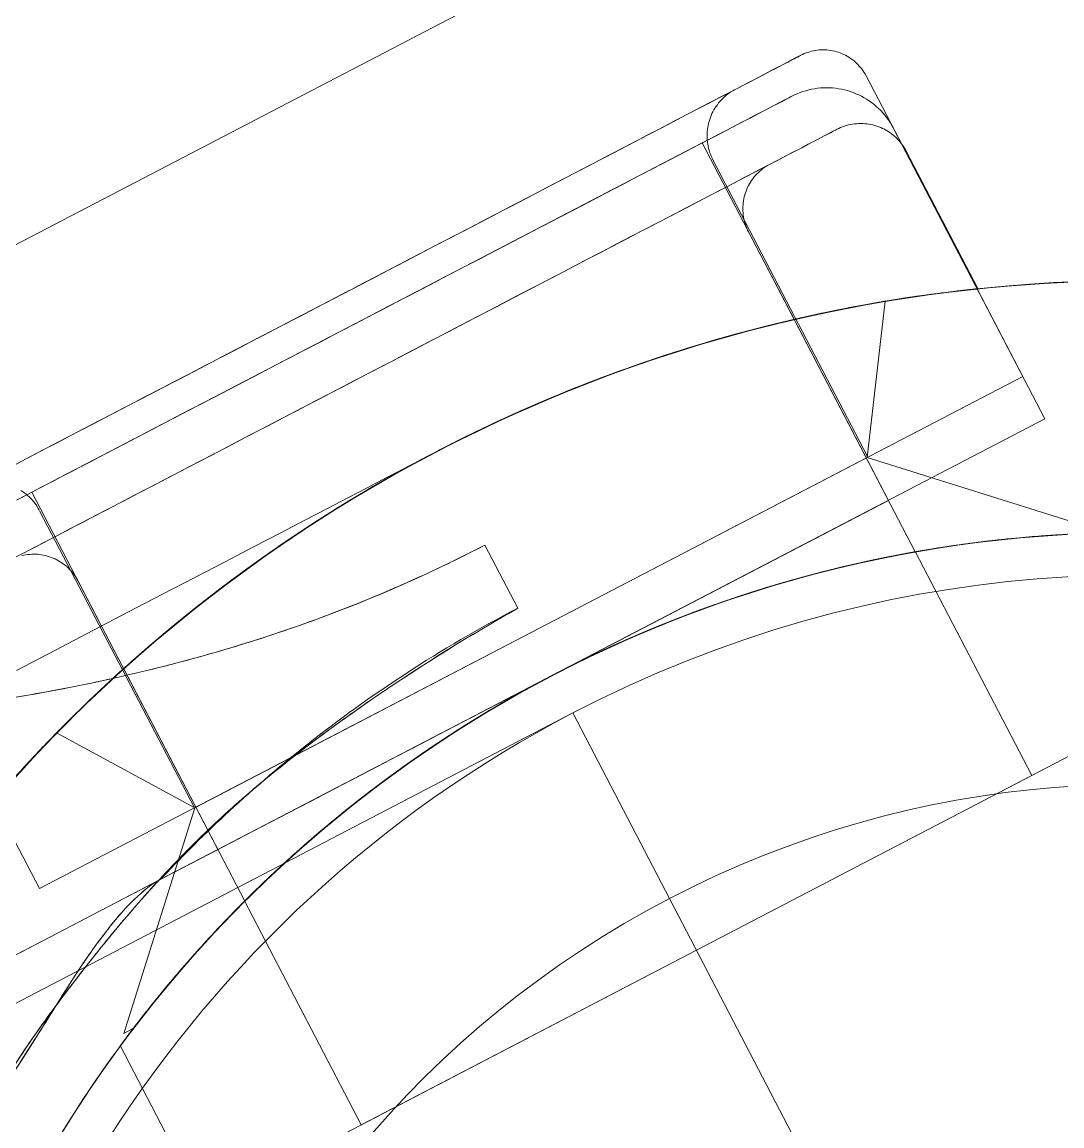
# Model space of a CAD drawing. Header units: metres. Extents: x 1753726 to 1755216, y 5920592 to 5921703.
# Drawn here: x 1754215.43401 to 1754215.45465, y 5921001.19456 to 5921001.21646 of the extents above; entities that cross this region are included whole.
import ezdxf

# ---------------------------------------------------------------- set-up
doc = ezdxf.new("R2010")
doc.units = ezdxf.units.M
doc.linetypes.add('HIDDEN2', pattern=[4.7625, 3.175, -1.5875])
for name, color, linetype, lineweight in [('A-FLOR-____-OTLN', 9, 'Continuous', 9), ('A-FLOR-HRAL-OTLN', 2, 'Continuous', 9), ('A-WALL-____-OTLN', 2, 'Continuous', 9), ('P-PIPE-____-OTLN', 6, 'HIDDEN2', 18), ('S-BEAM-____-OTLN', 7, 'Continuous', 9), ('S-FNDN-____-OTLN', 7, 'Continuous', 9)]:
    doc.layers.add(name, color=color, linetype=linetype, lineweight=lineweight)

# ---------------------------------------------------------------- blocks, each defined once
blk = doc.blocks.new('308492-ARUP-TUTB-MOD-0001_rvt-1-X-ARUP-GL-HERNE_BAY_ALIGNMENT')
at = {"layer": 'P-PIPE-____-OTLN'}
for major_axis, start_param, end_param in [((-0.48491, 0.931323), 3.151195, 6.292788), ((-0.48491, 0.931323), 0.009603, 3.151195), ((-0.600365, 1.153066), 3.141593, 4.712389), ((-0.600365, 1.153066), 1.570796, 3.141593)]:
    blk.add_ellipse((1754215.127382, 5921001.443693), major_axis=major_axis, ratio=0.005, start_param=start_param, end_param=end_param, dxfattribs=at)
blk = doc.blocks.new('308492-ARUP-STTW-MOD-0400_rvt-1-X-ARUP-GL-HERNE_BAY_ALIGNMENT')
at = {"layer": 'A-FLOR-____-OTLN'}
blk.add_arc((1754213.519988, 5921000.253615), 3.35, 0, 180, dxfattribs=at)
blk.add_arc((1754213.519988, 5921000.253615), 3.35, 0, 180, dxfattribs=at)
at = {"layer": 'S-BEAM-____-OTLN'}
for radius in [3.355, 3.355, 3.055, 3.055]:
    blk.add_arc((1754213.519988, 5921000.253615), radius, 0, 180, dxfattribs=at)
at = {"layer": 'S-FNDN-____-OTLN'}
for radius, start, end in [(4.175, 23.957664, 203.957664), (4.175, 23.957664, 203.957664), (3.175, 23.957664, 203.957664), (3.175, 23.957664, 203.957664), (4.175, 203.957664, 23.957664), (4.175, 203.957664, 23.957664), (3.175, 203.957664, 23.957664), (3.175, 203.957664, 23.957664)]:
    blk.add_arc((1754213.520074, 5921000.253279), radius, start, end, dxfattribs=at)
blk = doc.blocks.new('Bell Out - Insitu8 - Bell Out - Insitu-4405573-X-ARUP-GL-HERNE_BAY_ALIGNMENT')
at = {"layer": 'A-WALL-____-OTLN'}
for radius in [2.85, 2.85, 2.25, 2.25]:
    blk.add_arc((-221.165106, -116.25671), radius, 0, 180, dxfattribs=at)
for points, knots in [([(-219.333363, -114.950104), (-219.309171, -114.984019), (-219.262738, -115.053105), (-219.199469, -115.15953), (-219.143183, -115.267205), (-219.077761, -115.410478), (-219.014145, -115.58528), (-218.963088, -115.781644), (-218.933712, -115.953887), (-218.922549, -116.067654), (-218.918298, -116.134306), (-218.916676, -116.170998), (-218.916096, -116.189701), (-218.915891, -116.197228), (-218.915859, -116.198485), (-218.915859, -116.198489)], [0, 0, 0, 0, 0.060606, 0.121212, 0.181818, 0.242424, 0.363636, 0.484848, 0.613636, 0.742424, 0.806818, 0.871212, 0.935606, 0.967803, 1, 1, 1, 1]), ([(-218.915859, -116.198489), (-218.915859, -116.198489), (-218.915887, -116.19738), (-218.916068, -116.190716), (-218.916572, -116.174139), (-218.917944, -116.141558), (-218.921475, -116.082225), (-218.930628, -115.980534), (-218.95559, -115.819063), (-218.99428, -115.657091), (-219.040329, -115.513518), (-219.082621, -115.40188), (-219.13305, -115.287888), (-219.191692, -115.173289), (-219.247177, -115.078806), (-219.295234, -115.004694), (-219.320389, -114.968296), (-219.33325, -114.950263)], [0, 0, 0, 0, 0.030303, 0.060606, 0.121212, 0.181818, 0.242424, 0.363636, 0.484848, 0.613636, 0.67803, 0.742424, 0.806818, 0.871212, 0.935606, 0.967803, 1, 1, 1, 1])]:
    blk.add_open_spline(points, degree=3, knots=knots, dxfattribs=at)
blk = doc.blocks.new('Bell Out - Insitu11 - Bell Out - Insitu-4408642-X-ARUP-GL-HERNE_BAY_ALIGNMENT')
at = {"layer": 'A-WALL-____-OTLN'}
for radius, start, end in [(2.850086, 40.8, 220.8), (2.621089, 40.8, 220.8), (2.850086, 220.8, 22.987023)]:
    blk.add_arc((-221.164794, -116.25694), radius, start, end, dxfattribs=at)
blk = doc.blocks.new('MH07 BENCHING - MH07 BENCHING-4517418-X-ARUP-GL-HERNE_BAY_ALIGNMENT')
at = {"layer": 'A-FLOR-____-OTLN'}
blk.add_arc((-221.164794, -116.25671), 2.25, 0, 180, dxfattribs=at)
blk.add_open_spline([(-220.172386, -114.237396), (-220.167371, -114.239861), (-220.156388, -114.245304), (-220.13056, -114.258394), (-220.091741, -114.278786), (-220.036456, -114.309687), (-219.953398, -114.35948), (-219.835902, -114.438005), (-219.683404, -114.559056), (-219.554396, -114.682325), (-219.454685, -114.793057), (-219.382817, -114.881415), (-219.314975, -114.974107), (-219.252145, -115.069866), (-219.195113, -115.167214), (-219.142288, -115.268603), (-219.094903, -115.372148), (-219.04024, -115.509793), (-219.001184, -115.634642), (-218.97462, -115.7395), (-218.959992, -115.806576), (-218.95148, -115.851547), (-218.946474, -115.880294), (-218.94452, -115.892135), (-218.943665, -115.897424)], degree=3, knots=[0, 0, 0, 0, 0.02, 0.04, 0.08, 0.12, 0.16, 0.24, 0.32, 0.4, 0.44, 0.48, 0.52, 0.56, 0.6, 0.64, 0.685, 0.73, 0.82, 0.865, 0.91, 0.955, 0.9775, 1, 1, 1, 1], dxfattribs=at)
blk = doc.blocks.new('Railing - CB10-TopMount-End-4761676-X-ARUP-GL-HERNE_BAY_ALIGNMENT')
at = {"layer": 'A-FLOR-HRAL-OTLN'}
for p, q in [((0.0375, -0.063), (0.0375, 0.063)), ((0.0375, 0.063), (0.0375, -0.063)), ((0.025, 0.008789), (0.025, 0.055003)), ((0.022452, 0.011016), (0.018843, 0.011016)), ((0.018843, 0.011016), (0.018843, 0)), ((0.03267, 0.011), (0.025949, 0.011)), ((0.025949, 0.011), (0.025949, 0)), ((0.03267, 0.011), (0.025949, 0.011)), ((0.025949, 0.011), (0.025949, 0)), ((0.025949, 0.007523), (0.02263, 0.010843)), ((0.025949, 0.007523), (0.02263, 0.010843)), ((0.02263, 0.010625), (0.02263, 0.010843)), ((0.02263, 0.010625), (0.02263, 0.010843)), ((0.028536, 0.009268), (0.025949, 0.007523)), ((0.028536, 0.009268), (0.025949, 0.007523)), ((0.025, 0.008789), (0.025, -0.011)), ((0.025, 0.008789), (0.025, -0.011)), ((0.023852, 0.0075), (0.018843, 0.0075)), ((0.018843, 0.0075), (0.018843, 0)), ((0.029047, 0.0075), (0.023848, 0.0075)), ((0.025417, 0.0075), (0.025, 0.0075)), ((0.025, 0.0075), (0.025, -0.0075)), ((0.025, 0.0075), (0.025, -0.0075)), ((0.03, 0.0075), (0.025417, 0.0075)), ((0.032599, 0.007533), (0.025949, 0.007533)), ((0.025949, 0.007533), (0.025949, 0)), ((0.032599, 0.007533), (0.025949, 0.007533)), ((0.025949, 0.007533), (0.025949, 0)), ((0.025949, 0.007523), (0.025949, 0)), ((0.025949, 0.007523), (0.025949, 0)), ((0.031006, 0.0075), (0.02905, 0.0075)), ((0.032995, 0.0075), (0.03, 0.0075)), ((0.032995, -0.0075), (0.032995, 0.0075)), ((0.032995, -0.0075), (0.032995, 0.0075)), ((0.018843, 0), (0.018843, -0.0075)), ((0.018843, 0), (0.018843, -0.011016)), ((0.025949, 0), (0.025949, -0.007533)), ((0.025949, 0), (0.025949, -0.011)), ((0.025949, 0), (0.025949, -0.007533)), ((0.025949, 0), (0.025949, -0.011)), ((0.025949, 0), (0.025949, -0.007523)), ((0.025949, 0), (0.025949, -0.007523)), ((0.027911, 0.00001), (0.0265, 0.00001)), ((0.027911, 0.00001), (0.0265, 0.00001)), ((0.0265, 0.00001), (0.027911, 0.00001)), ((0.027911, 0.00001), (0.0265, 0.00001)), ((0.018843, -0.0075), (0.023852, -0.0075)), ((0.02263, -0.010843), (0.025949, -0.007523)), ((0.02263, -0.010843), (0.025949, -0.007523)), ((0.023848, -0.0075), (0.029047, -0.0075)), ((0.025, -0.0075), (0.032995, -0.0075)), ((0.025949, -0.007523), (0.028536, -0.009268)), ((0.025949, -0.007523), (0.028536, -0.009268)), ((0.025949, -0.007533), (0.032599, -0.007533)), ((0.025949, -0.007533), (0.032599, -0.007533)), ((0.02905, -0.0075), (0.031006, -0.0075)), ((0.025, -0.011), (0.031499, -0.011)), ((0.025949, -0.011), (0.03267, -0.011)), ((0.025949, -0.011), (0.03267, -0.011)), ((0.027911, -0.011016), (0.030979, -0.011016))]:
    blk.add_line(p, q, dxfattribs=at)
at = {"layer": 'A-FLOR-HRAL-OTLN', "flags": 128}
for points in [[(0.025, 0), (0.025, 0.000025), (0.025, 0.000099), (0.025, 0.000223), (0.025, 0.000396), (0.025, 0.000618), (0.025, 0.000889), (0.025, 0.001207), (0.025, 0.001574), (0.025, 0.001987), (0.025, 0.002447), (0.025, 0.002953), (0.025, 0.003503), (0.025, 0.004098), (0.025, 0.004735), (0.025, 0.005415), (0.025, 0.006135), (0.025, 0.006895), (0.025, 0.007694), (0.025, 0.00853), (0.025, 0.009402), (0.025, 0.010309), (0.025, 0.011248), (0.025, 0.01222)], [(0.03, 0), (0.03, 0.000025), (0.03, 0.000099), (0.03, 0.000223), (0.03, 0.000396), (0.03, 0.000618), (0.03, 0.000889), (0.03, 0.001207), (0.03, 0.001574), (0.03, 0.001987), (0.03, 0.002447), (0.03, 0.002953), (0.03, 0.003503), (0.03, 0.004098), (0.03, 0.004735), (0.03, 0.005415), (0.03, 0.006135), (0.03, 0.006895), (0.03, 0.007694), (0.03, 0.00853), (0.03, 0.009402)], [(0.027003, -0.01307), (0.027504, -0.01198), (0.027961, -0.010871), (0.028374, -0.009744), (0.02874, -0.008601), (0.029061, -0.007445), (0.029336, -0.006277), (0.029563, -0.005099), (0.029744, -0.003913), (0.029876, -0.00272), (0.029961, -0.001523), (0.029998, -0.000324), (0.029987, 0.000876), (0.029928, 0.002074), (0.029821, 0.00327), (0.029667, 0.00446), (0.029465, 0.005642), (0.029215, 0.006816), (0.028919, 0.007979), (0.028577, 0.009129), (0.028189, 0.010264)], [(0.027003, -0.01307), (0.027504, -0.01198), (0.027961, -0.010871), (0.028374, -0.009744), (0.02874, -0.008601), (0.029061, -0.007445), (0.029336, -0.006277), (0.029563, -0.005099), (0.029744, -0.003913), (0.029876, -0.00272), (0.029961, -0.001523), (0.029998, -0.000324), (0.029987, 0.000876), (0.029928, 0.002074), (0.029821, 0.00327), (0.029667, 0.00446), (0.029465, 0.005642), (0.029215, 0.006816), (0.028919, 0.007979), (0.028577, 0.009129), (0.028189, 0.010264)], [(0.027961, 0.010871), (0.028374, 0.009744), (0.02874, 0.008601), (0.029061, 0.007445), (0.029336, 0.006277), (0.029563, 0.005099), (0.029744, 0.003913), (0.029876, 0.00272), (0.029961, 0.001523), (0.029998, 0.000324), (0.029987, -0.000876), (0.029928, -0.002074), (0.029821, -0.00327), (0.029667, -0.00446), (0.029465, -0.005642), (0.029215, -0.006816), (0.028919, -0.007979), (0.028577, -0.009129), (0.028189, -0.010264), (0.027756, -0.011384), (0.027279, -0.012484), (0.026758, -0.013565)], [(0.021037, 0.013508), (0.02156, 0.012656), (0.022049, 0.011783), (0.022503, 0.010892), (0.02292, 0.009983), (0.023301, 0.009059), (0.023645, 0.00812), (0.02395, 0.007168), (0.024218, 0.006204), (0.024447, 0.005231), (0.024636, 0.004249), (0.024786, 0.003261), (0.024897, 0.002267), (0.024968, 0.001269), (0.024999, 0.00027), (0.024989, -0.00073), (0.02494, -0.001729), (0.024851, -0.002725), (0.024722, -0.003716), (0.024554, -0.004702), (0.024346, -0.00568), (0.0241, -0.006649), (0.023814, -0.007608), (0.023491, -0.008554), (0.02313, -0.009486), (0.022732, -0.010404)], [(0.022503, -0.010892), (0.02292, -0.009983), (0.023301, -0.009059), (0.023645, -0.00812), (0.02395, -0.007168), (0.024218, -0.006204), (0.024447, -0.005231), (0.024636, -0.004249), (0.024786, -0.003261), (0.024897, -0.002267), (0.024968, -0.001269), (0.024999, -0.00027), (0.024989, 0.00073), (0.02494, 0.001729), (0.024851, 0.002725), (0.024722, 0.003716), (0.024554, 0.004702), (0.024346, 0.00568), (0.0241, 0.006649), (0.023814, 0.007608), (0.023491, 0.008554), (0.02313, 0.009486), (0.022732, 0.010404), (0.022298, 0.011304), (0.021828, 0.012187), (0.021324, 0.01305)], [(0.021037, 0.013508), (0.02156, 0.012656), (0.022049, 0.011783), (0.022503, 0.010892), (0.02292, 0.009983), (0.023301, 0.009059), (0.023645, 0.00812), (0.02395, 0.007168), (0.024218, 0.006204), (0.024447, 0.005231), (0.024636, 0.004249), (0.024786, 0.003261), (0.024897, 0.002267), (0.024968, 0.001269), (0.024999, 0.00027), (0.024989, -0.00073), (0.02494, -0.001729), (0.024851, -0.002725), (0.024722, -0.003716), (0.024554, -0.004702), (0.024346, -0.00568), (0.0241, -0.006649), (0.023814, -0.007608), (0.023491, -0.008554), (0.02313, -0.009486), (0.022732, -0.010404)], [(0.032, 0), (0.032, 0.0004), (0.032, 0.000799), (0.032, 0.001197), (0.032, 0.001592), (0.032, 0.001986), (0.032, 0.002376), (0.032, 0.002762), (0.032, 0.003144), (0.032, 0.003521), (0.032, 0.003892), (0.032, 0.004258), (0.032, 0.004616), (0.032, 0.004967), (0.032, 0.00531), (0.032, 0.005644), (0.032, 0.005969), (0.032, 0.006285), (0.032, 0.006591), (0.032, 0.006886), (0.032, 0.00717), (0.032, 0.007443), (0.032, 0.007704), (0.032, 0.007952), (0.032, 0.008188), (0.032, 0.008411)], [(0.032, 0.00825), (0.032, 0.008017), (0.032, 0.007772), (0.032, 0.007515), (0.032, 0.007245), (0.032, 0.006964), (0.032, 0.006672), (0.032, 0.006369), (0.032, 0.006056), (0.032, 0.005733), (0.032, 0.005401), (0.032, 0.00506), (0.032, 0.004711), (0.032, 0.004355), (0.032, 0.003992), (0.032, 0.003622), (0.032, 0.003247), (0.032, 0.002866), (0.032, 0.002481), (0.032, 0.002091), (0.032, 0.001699), (0.032, 0.001304), (0.032, 0.000906), (0.032, 0.000508), (0.032, 0.000108), (0.032, 0)], [(0.033634, 0), (0.033634, 0.000401), (0.033634, 0.000802), (0.033634, 0.001202), (0.033634, 0.001599), (0.033634, 0.001994), (0.033634, 0.002386), (0.033634, 0.002774), (0.033634, 0.003157), (0.033634, 0.003536), (0.033634, 0.003908), (0.033634, 0.004275), (0.033634, 0.004635), (0.033634, 0.004987), (0.033634, 0.005331), (0.033634, 0.005667), (0.033634, 0.005994), (0.033634, 0.006311), (0.033634, 0.006618), (0.033634, 0.006914), (0.033634, 0.0072), (0.033634, 0.007474)], [(0.033634, 0), (0.033634, 0.000401), (0.033634, 0.000802), (0.033634, 0.001202), (0.033634, 0.001599), (0.033634, 0.001994), (0.033634, 0.002386), (0.033634, 0.002774), (0.033634, 0.003157), (0.033634, 0.003536), (0.033634, 0.003908), (0.033634, 0.004275), (0.033634, 0.004635), (0.033634, 0.004987), (0.033634, 0.005331), (0.033634, 0.005667), (0.033634, 0.005994), (0.033634, 0.006311), (0.033634, 0.006618), (0.033634, 0.006914), (0.033634, 0.0072), (0.033634, 0.007474)], [(0.033634, 0.007546), (0.033634, 0.007275), (0.033634, 0.006993), (0.033634, 0.006699), (0.033634, 0.006395), (0.033634, 0.00608), (0.033634, 0.005756), (0.033634, 0.005423), (0.033634, 0.005081), (0.033634, 0.004731), (0.033634, 0.004373), (0.033634, 0.004008), (0.033634, 0.003637), (0.033634, 0.00326), (0.033634, 0.002878), (0.033634, 0.002491), (0.033634, 0.0021), (0.033634, 0.001706), (0.033634, 0.001309), (0.033634, 0.00091), (0.033634, 0.00051), (0.033634, 0.000108), (0.033634, 0)], [(0.033634, 0.007546), (0.033634, 0.007275), (0.033634, 0.006993), (0.033634, 0.006699), (0.033634, 0.006395), (0.033634, 0.00608), (0.033634, 0.005756), (0.033634, 0.005423), (0.033634, 0.005081), (0.033634, 0.004731), (0.033634, 0.004373), (0.033634, 0.004008), (0.033634, 0.003637), (0.033634, 0.00326), (0.033634, 0.002878), (0.033634, 0.002491), (0.033634, 0.0021), (0.033634, 0.001706), (0.033634, 0.001309), (0.033634, 0.00091), (0.033634, 0.00051), (0.033634, 0.000108), (0.033634, 0)], [(0.032995, -0.009496), (0.032995, -0.009474), (0.032995, -0.009436), (0.032995, -0.009383), (0.032995, -0.009315), (0.032995, -0.009232), (0.032995, -0.009134), (0.032995, -0.009022), (0.032995, -0.008895), (0.032995, -0.008754), (0.032995, -0.008599), (0.032995, -0.00843), (0.032995, -0.008248), (0.032995, -0.008052), (0.032995, -0.007844), (0.032995, -0.007623), (0.032995, -0.00739), (0.032995, -0.007145), (0.032995, -0.006889), (0.032995, -0.006621), (0.032995, -0.006344), (0.032995, -0.006055), (0.032995, -0.005758), (0.032995, -0.005451), (0.032995, -0.005135), (0.032995, -0.004811), (0.032995, -0.004479), (0.032995, -0.004141), (0.032995, -0.003795), (0.032995, -0.003444), (0.032995, -0.003087), (0.032995, -0.002725), (0.032995, -0.002359), (0.032995, -0.001989), (0.032995, -0.001615), (0.032995, -0.00124), (0.032995, -0.000862), (0.032995, -0.000483), (0.032995, -0.000103), (0.032995, 0.000278), (0.032995, 0.000657), (0.032995, 0.001036), (0.032995, 0.001413), (0.032995, 0.001787), (0.032995, 0.002159), (0.032995, 0.002528), (0.032995, 0.002892), (0.032995, 0.003252), (0.032995, 0.003606), (0.032995, 0.003955), (0.032995, 0.004297), (0.032995, 0.004633), (0.032995, 0.004961), (0.032995, 0.005281), (0.032995, 0.005593), (0.032995, 0.005896), (0.032995, 0.006189), (0.032995, 0.006473), (0.032995, 0.006746), (0.032995, 0.007008), (0.032995, 0.007259), (0.032995, 0.007499), (0.032995, 0.007726)], [(0.032995, 0.007844), (0.032995, 0.007623), (0.032995, 0.00739), (0.032995, 0.007145), (0.032995, 0.006889), (0.032995, 0.006621), (0.032995, 0.006344), (0.032995, 0.006055), (0.032995, 0.005758), (0.032995, 0.005451), (0.032995, 0.005135), (0.032995, 0.004811), (0.032995, 0.004479), (0.032995, 0.004141), (0.032995, 0.003795), (0.032995, 0.003444), (0.032995, 0.003087), (0.032995, 0.002725), (0.032995, 0.002359), (0.032995, 0.001989), (0.032995, 0.001615), (0.032995, 0.00124), (0.032995, 0.000862), (0.032995, 0.000483), (0.032995, 0.000103), (0.032995, -0.000278), (0.032995, -0.000657), (0.032995, -0.001036), (0.032995, -0.001413), (0.032995, -0.001787), (0.032995, -0.002159), (0.032995, -0.002528), (0.032995, -0.002892), (0.032995, -0.003252), (0.032995, -0.003606), (0.032995, -0.003955), (0.032995, -0.004297), (0.032995, -0.004633), (0.032995, -0.004961), (0.032995, -0.005281), (0.032995, -0.005593), (0.032995, -0.005896), (0.032995, -0.006189), (0.032995, -0.006473), (0.032995, -0.006746), (0.032995, -0.007008), (0.032995, -0.007259), (0.032995, -0.007499), (0.032995, -0.007726), (0.032995, -0.007941), (0.032995, -0.008144), (0.032995, -0.008333), (0.032995, -0.008509), (0.032995, -0.008672), (0.032995, -0.00882), (0.032995, -0.008955), (0.032995, -0.009075), (0.032995, -0.009181), (0.032995, -0.009272), (0.032995, -0.009348), (0.032995, -0.009409), (0.032995, -0.009455), (0.032995, -0.009486), (0.032995, -0.009502)], [(0.033123, 0.007676), (0.033087, 0.007655), (0.03305, 0.007637), (0.033012, 0.007619), (0.032974, 0.007604), (0.032935, 0.007589), (0.032896, 0.007577), (0.032856, 0.007566), (0.032816, 0.007556), (0.032775, 0.007548), (0.032734, 0.007542), (0.032693, 0.007538), (0.032652, 0.007535), (0.03261, 0.007533)], [(0.033123, 0.007676), (0.033087, 0.007655), (0.03305, 0.007637), (0.033012, 0.007619), (0.032974, 0.007604), (0.032935, 0.007589), (0.032896, 0.007577), (0.032856, 0.007566), (0.032816, 0.007556), (0.032775, 0.007548), (0.032734, 0.007542), (0.032693, 0.007538), (0.032652, 0.007535), (0.03261, 0.007533)], [(0.031971, 0.008258), (0.031961, 0.00822), (0.03195, 0.008182), (0.031936, 0.008144), (0.031921, 0.008107), (0.031905, 0.008071), (0.031888, 0.008035), (0.031869, 0.008), (0.031848, 0.007966), (0.031826, 0.007933), (0.031803, 0.007901), (0.031779, 0.007869), (0.031753, 0.007839), (0.031726, 0.007809), (0.031698, 0.007781), (0.031669, 0.007754), (0.031639, 0.007728), (0.031608, 0.007703), (0.031576, 0.00768), (0.031543, 0.007658), (0.031509, 0.007637), (0.031474, 0.007617), (0.031439, 0.007599), (0.031403, 0.007583), (0.031366, 0.007568), (0.031329, 0.007554), (0.031291, 0.007542), (0.031252, 0.007531), (0.031214, 0.007522), (0.031175, 0.007514), (0.031135, 0.007508), (0.031096, 0.007504), (0.031056, 0.007501), (0.031016, 0.0075)], [(0.032, -0.009988), (0.032, -0.009964), (0.032, -0.009924), (0.032, -0.009868), (0.032, -0.009796), (0.032, -0.009709), (0.032, -0.009606), (0.032, -0.009488), (0.032, -0.009355), (0.032, -0.009207), (0.032, -0.009044), (0.032, -0.008866), (0.032, -0.008674), (0.032, -0.008469), (0.032, -0.00825), (0.032, -0.008017), (0.032, -0.007772), (0.032, -0.007515), (0.032, -0.007245), (0.032, -0.006964), (0.032, -0.006672), (0.032, -0.006369), (0.032, -0.006056), (0.032, -0.005733), (0.032, -0.005401), (0.032, -0.00506), (0.032, -0.004711), (0.032, -0.004355), (0.032, -0.003992), (0.032, -0.003622), (0.032, -0.003247), (0.032, -0.002866), (0.032, -0.002481), (0.032, -0.002091), (0.032, -0.001699), (0.032, -0.001304), (0.032, -0.000906), (0.032, -0.000508), (0.032, -0.000108), (0.032, 0)], [(0.032, 0), (0.032, -0.0004), (0.032, -0.000799), (0.032, -0.001197), (0.032, -0.001592), (0.032, -0.001986), (0.032, -0.002376), (0.032, -0.002762), (0.032, -0.003144), (0.032, -0.003521), (0.032, -0.003892), (0.032, -0.004258), (0.032, -0.004616), (0.032, -0.004967), (0.032, -0.00531), (0.032, -0.005644), (0.032, -0.005969), (0.032, -0.006285), (0.032, -0.006591), (0.032, -0.006886), (0.032, -0.00717), (0.032, -0.007443), (0.032, -0.007704), (0.032, -0.007952), (0.032, -0.008188), (0.032, -0.008411), (0.032, -0.00862), (0.032, -0.008816), (0.032, -0.008997), (0.032, -0.009164), (0.032, -0.009316), (0.032, -0.009454), (0.032, -0.009576), (0.032, -0.009683), (0.032, -0.009774), (0.032, -0.00985), (0.032, -0.00991), (0.032, -0.009954), (0.032, -0.009983), (0.032, -0.009995)], [(0.033634, -0.010029), (0.033634, -0.010005), (0.033634, -0.009964), (0.033634, -0.009908), (0.033634, -0.009837), (0.033634, -0.009749), (0.033634, -0.009646), (0.033634, -0.009527), (0.033634, -0.009393), (0.033634, -0.009244), (0.033634, -0.009081), (0.033634, -0.008902), (0.033634, -0.00871), (0.033634, -0.008504), (0.033634, -0.008284), (0.033634, -0.00805), (0.033634, -0.007804), (0.033634, -0.007546), (0.033634, -0.007275), (0.033634, -0.006993), (0.033634, -0.006699), (0.033634, -0.006395), (0.033634, -0.00608), (0.033634, -0.005756), (0.033634, -0.005423), (0.033634, -0.005081), (0.033634, -0.004731), (0.033634, -0.004373), (0.033634, -0.004008), (0.033634, -0.003637), (0.033634, -0.00326), (0.033634, -0.002878), (0.033634, -0.002491), (0.033634, -0.0021), (0.033634, -0.001706), (0.033634, -0.001309), (0.033634, -0.00091), (0.033634, -0.00051), (0.033634, -0.000108), (0.033634, 0)], [(0.033634, 0), (0.033634, -0.000401), (0.033634, -0.000802), (0.033634, -0.001202), (0.033634, -0.001599), (0.033634, -0.001994), (0.033634, -0.002386), (0.033634, -0.002774), (0.033634, -0.003157), (0.033634, -0.003536), (0.033634, -0.003908), (0.033634, -0.004275), (0.033634, -0.004635), (0.033634, -0.004987), (0.033634, -0.005331), (0.033634, -0.005667), (0.033634, -0.005994), (0.033634, -0.006311), (0.033634, -0.006618), (0.033634, -0.006914), (0.033634, -0.0072), (0.033634, -0.007474), (0.033634, -0.007736), (0.033634, -0.007985), (0.033634, -0.008222), (0.033634, -0.008446), (0.033634, -0.008656), (0.033634, -0.008852), (0.033634, -0.009034), (0.033634, -0.009202), (0.033634, -0.009355), (0.033634, -0.009492), (0.033634, -0.009615), (0.033634, -0.009723), (0.033634, -0.009814), (0.033634, -0.009891), (0.033634, -0.009951), (0.033634, -0.009995), (0.033634, -0.010024), (0.033634, -0.010036)], [(0.033634, -0.010029), (0.033634, -0.010005), (0.033634, -0.009964), (0.033634, -0.009908), (0.033634, -0.009837), (0.033634, -0.009749), (0.033634, -0.009646), (0.033634, -0.009527), (0.033634, -0.009393), (0.033634, -0.009244), (0.033634, -0.009081), (0.033634, -0.008902), (0.033634, -0.00871), (0.033634, -0.008504), (0.033634, -0.008284), (0.033634, -0.00805), (0.033634, -0.007804), (0.033634, -0.007546), (0.033634, -0.007275), (0.033634, -0.006993), (0.033634, -0.006699), (0.033634, -0.006395), (0.033634, -0.00608), (0.033634, -0.005756), (0.033634, -0.005423), (0.033634, -0.005081), (0.033634, -0.004731), (0.033634, -0.004373), (0.033634, -0.004008), (0.033634, -0.003637), (0.033634, -0.00326), (0.033634, -0.002878), (0.033634, -0.002491), (0.033634, -0.0021), (0.033634, -0.001706), (0.033634, -0.001309), (0.033634, -0.00091), (0.033634, -0.00051), (0.033634, -0.000108), (0.033634, 0)], [(0.033634, 0), (0.033634, -0.000401), (0.033634, -0.000802), (0.033634, -0.001202), (0.033634, -0.001599), (0.033634, -0.001994), (0.033634, -0.002386), (0.033634, -0.002774), (0.033634, -0.003157), (0.033634, -0.003536), (0.033634, -0.003908), (0.033634, -0.004275), (0.033634, -0.004635), (0.033634, -0.004987), (0.033634, -0.005331), (0.033634, -0.005667), (0.033634, -0.005994), (0.033634, -0.006311), (0.033634, -0.006618), (0.033634, -0.006914), (0.033634, -0.0072), (0.033634, -0.007474), (0.033634, -0.007736), (0.033634, -0.007985), (0.033634, -0.008222), (0.033634, -0.008446), (0.033634, -0.008656), (0.033634, -0.008852), (0.033634, -0.009034), (0.033634, -0.009202), (0.033634, -0.009355), (0.033634, -0.009492), (0.033634, -0.009615), (0.033634, -0.009723), (0.033634, -0.009814), (0.033634, -0.009891), (0.033634, -0.009951), (0.033634, -0.009995), (0.033634, -0.010024), (0.033634, -0.010036)], [(0.031006, -0.0075), (0.031045, -0.007501), (0.031085, -0.007503), (0.031125, -0.007507), (0.031164, -0.007513), (0.031203, -0.00752), (0.031242, -0.007529), (0.03128, -0.007539), (0.031318, -0.00755), (0.031356, -0.007564), (0.031393, -0.007579), (0.031429, -0.007595), (0.031465, -0.007612), (0.0315, -0.007631), (0.031534, -0.007652), (0.031567, -0.007674), (0.031599, -0.007697), (0.031631, -0.007721), (0.031661, -0.007747), (0.031691, -0.007774), (0.031719, -0.007802), (0.031746, -0.007831), (0.031772, -0.007861), (0.031797, -0.007892), (0.03182, -0.007924), (0.031842, -0.007957), (0.031863, -0.007991), (0.031883, -0.008026), (0.031901, -0.008061), (0.031917, -0.008097), (0.031932, -0.008134), (0.031946, -0.008171), (0.031958, -0.008209), (0.031969, -0.008248), (0.031978, -0.008286), (0.031986, -0.008325), (0.031992, -0.008365), (0.031996, -0.008404), (0.031999, -0.008444), (0.032, -0.008484)], [(0.032599, -0.007533), (0.03264, -0.007534), (0.032682, -0.007537), (0.032723, -0.007541), (0.032764, -0.007546), (0.032805, -0.007554), (0.032845, -0.007563), (0.032885, -0.007574), (0.032924, -0.007586), (0.032964, -0.0076), (0.033002, -0.007615), (0.03304, -0.007632), (0.033077, -0.00765), (0.033113, -0.00767), (0.033149, -0.007691), (0.033183, -0.007714), (0.033217, -0.007738), (0.03325, -0.007763), (0.033281, -0.00779), (0.033312, -0.007818), (0.033341, -0.007847), (0.033369, -0.007877), (0.033396, -0.007909), (0.033422, -0.007941), (0.033447, -0.007974), (0.03347, -0.008009), (0.033491, -0.008044), (0.033512, -0.00808), (0.03353, -0.008117), (0.033548, -0.008155), (0.033563, -0.008193), (0.033578, -0.008232), (0.03359, -0.008271), (0.033601, -0.008311), (0.033611, -0.008351), (0.033619, -0.008392), (0.033625, -0.008433), (0.033629, -0.008474), (0.033632, -0.008515), (0.033634, -0.008557)], [(0.032599, -0.007533), (0.03264, -0.007534), (0.032682, -0.007537), (0.032723, -0.007541), (0.032764, -0.007546), (0.032805, -0.007554), (0.032845, -0.007563), (0.032885, -0.007574), (0.032924, -0.007586), (0.032964, -0.0076), (0.033002, -0.007615), (0.03304, -0.007632), (0.033077, -0.00765), (0.033113, -0.00767), (0.033149, -0.007691), (0.033183, -0.007714), (0.033217, -0.007738), (0.03325, -0.007763), (0.033281, -0.00779), (0.033312, -0.007818), (0.033341, -0.007847), (0.033369, -0.007877), (0.033396, -0.007909), (0.033422, -0.007941), (0.033447, -0.007974), (0.03347, -0.008009), (0.033491, -0.008044), (0.033512, -0.00808), (0.03353, -0.008117), (0.033548, -0.008155), (0.033563, -0.008193), (0.033578, -0.008232), (0.03359, -0.008271), (0.033601, -0.008311), (0.033611, -0.008351), (0.033619, -0.008392), (0.033625, -0.008433), (0.033629, -0.008474), (0.033632, -0.008515), (0.033634, -0.008557)], [(0.032995, -0.009504), (0.032994, -0.009564), (0.03299, -0.009624), (0.032985, -0.009683), (0.032976, -0.009742), (0.032965, -0.009801), (0.032952, -0.00986), (0.032937, -0.009917), (0.032919, -0.009975), (0.032899, -0.010031), (0.032877, -0.010087), (0.032853, -0.010141), (0.032826, -0.010195), (0.032798, -0.010247), (0.032767, -0.010299), (0.032734, -0.010349), (0.032699, -0.010397), (0.032663, -0.010445), (0.032624, -0.01049), (0.032584, -0.010535), (0.032542, -0.010577), (0.032498, -0.010618), (0.032452, -0.010657), (0.032406, -0.010694), (0.032357, -0.01073), (0.032308, -0.010763), (0.032257, -0.010794), (0.032204, -0.010823), (0.032151, -0.010851), (0.032097, -0.010876), (0.032041, -0.010898), (0.031985, -0.010919), (0.031928, -0.010937), (0.031871, -0.010953), (0.031812, -0.010967), (0.031754, -0.010978), (0.031694, -0.010987), (0.031635, -0.010994), (0.031575, -0.010998), (0.031515, -0.011), (0.031499, -0.011)], [(0.032, -0.009996), (0.031999, -0.010036), (0.031997, -0.010077), (0.031993, -0.010118), (0.031987, -0.010158), (0.03198, -0.010198), (0.031971, -0.010238), (0.03196, -0.010278), (0.031948, -0.010317), (0.031935, -0.010355), (0.031919, -0.010393), (0.031903, -0.01043), (0.031885, -0.010467), (0.031865, -0.010503), (0.031844, -0.010538), (0.031822, -0.010572), (0.031798, -0.010605), (0.031773, -0.010637), (0.031747, -0.010669), (0.031719, -0.010699), (0.03169, -0.010728), (0.031661, -0.010756), (0.03163, -0.010782), (0.031598, -0.010808), (0.031565, -0.010832), (0.031531, -0.010855), (0.031496, -0.010876), (0.03146, -0.010896), (0.031424, -0.010914), (0.031387, -0.010931), (0.031349, -0.010947), (0.031311, -0.010961), (0.031272, -0.010974), (0.031233, -0.010984), (0.031193, -0.010994), (0.031153, -0.011002), (0.031112, -0.011008), (0.031072, -0.011012), (0.031031, -0.011015), (0.03099, -0.011016)], [(0.033634, -0.010037), (0.033633, -0.010075), (0.033631, -0.010114), (0.033627, -0.010152), (0.033621, -0.01019), (0.033614, -0.010228), (0.033606, -0.010266), (0.033596, -0.010303), (0.033585, -0.01034), (0.033572, -0.010376), (0.033558, -0.010412), (0.033542, -0.010447), (0.033525, -0.010481), (0.033506, -0.010515), (0.033487, -0.010548), (0.033465, -0.010581), (0.033443, -0.010612), (0.033419, -0.010642), (0.033395, -0.010672), (0.033369, -0.0107), (0.033341, -0.010728), (0.033313, -0.010754), (0.033284, -0.010779), (0.033254, -0.010803), (0.033223, -0.010826), (0.033191, -0.010847), (0.033158, -0.010867), (0.033124, -0.010886), (0.03309, -0.010904), (0.033055, -0.01092), (0.033019, -0.010935), (0.032983, -0.010948), (0.032947, -0.01096), (0.032909, -0.01097), (0.032872, -0.010979), (0.032834, -0.010986), (0.032796, -0.010992), (0.032758, -0.010996), (0.032719, -0.010999), (0.032681, -0.011)], [(0.033634, -0.010037), (0.033633, -0.010075), (0.033631, -0.010114), (0.033627, -0.010152), (0.033621, -0.01019), (0.033614, -0.010228), (0.033606, -0.010266), (0.033596, -0.010303), (0.033585, -0.01034), (0.033572, -0.010376), (0.033558, -0.010412), (0.033542, -0.010447), (0.033525, -0.010481), (0.033506, -0.010515), (0.033487, -0.010548), (0.033465, -0.010581), (0.033443, -0.010612), (0.033419, -0.010642), (0.033395, -0.010672), (0.033369, -0.0107), (0.033341, -0.010728), (0.033313, -0.010754), (0.033284, -0.010779), (0.033254, -0.010803), (0.033223, -0.010826), (0.033191, -0.010847), (0.033158, -0.010867), (0.033124, -0.010886), (0.03309, -0.010904), (0.033055, -0.01092), (0.033019, -0.010935), (0.032983, -0.010948), (0.032947, -0.01096), (0.032909, -0.01097), (0.032872, -0.010979), (0.032834, -0.010986), (0.032796, -0.010992), (0.032758, -0.010996), (0.032719, -0.010999), (0.032681, -0.011)]]:
    blk.add_lwpolyline(points, dxfattribs=at)
at = {"layer": 'A-FLOR-HRAL-OTLN'}
for start, end in [(0, 180), (0, 180), (180, 0), (180, 0)]:
    blk.add_arc((0, 0), 0.02, start, end, dxfattribs=at)
for major_axis, start_param, end_param in [((0, 0.03), 4.712389, 7.853982), ((0, 0.025), 4.712389, 7.853982), ((0.02415, 0), 0, 3.141593), ((0.02415, 0), 0, 3.141593), ((0.02415, 0), 3.141593, 6.283185), ((0.02415, 0), 3.141593, 6.283185), ((0, 0.03), 1.570796, 4.712389), ((0, 0.025), 1.570796, 4.712389)]:
    blk.add_ellipse((0, 0), major_axis=major_axis, ratio=1, start_param=start_param, end_param=end_param, dxfattribs=at)
for points, knots in [([(0, 0.0265), (0.001494, 0.026449), (0.003694, 0.026238), (0.006477, 0.025683), (0.008479, 0.02514), (0.010381, 0.024431), (0.012176, 0.023562), (0.013578, 0.022754), (0.014642, 0.022077), (0.015412, 0.021564), (0.016149, 0.021035), (0.017084, 0.020289), (0.018174, 0.019306), (0.019172, 0.018282), (0.019828, 0.017562), (0.020191, 0.017152), (0.020458, 0.016847), (0.020717, 0.016537), (0.021052, 0.01611), (0.021611, 0.015339), (0.022335, 0.0142), (0.022969, 0.013106), (0.023424, 0.012313), (0.023739, 0.011778), (0.024025, 0.011295), (0.02436, 0.010687), (0.024693, 0.010009), (0.024942, 0.009324), (0.025, 0.008953), (0.025, 0.008789)], [0, 0, 0, 0, 0.1, 0.15, 0.2, 0.25, 0.3, 0.35, 0.375, 0.4, 0.425, 0.45, 0.5, 0.55, 0.575, 0.5875, 0.6, 0.6125, 0.625, 0.65, 0.7, 0.75, 0.775, 0.8, 0.825, 0.85, 0.9, 0.95, 1, 1, 1, 1]), ([(0.025, 0.008789), (0.025, 0.008953), (0.024942, 0.009324), (0.024694, 0.010008), (0.024361, 0.010685), (0.024026, 0.011292), (0.023741, 0.011775), (0.023427, 0.012309), (0.022973, 0.013101), (0.02234, 0.014192), (0.021618, 0.015329), (0.021061, 0.016099), (0.020727, 0.016526), (0.020467, 0.016835), (0.020201, 0.01714), (0.019838, 0.017551), (0.019182, 0.018271), (0.018184, 0.019296), (0.017094, 0.020281), (0.016158, 0.021028), (0.015421, 0.021558), (0.01465, 0.022071), (0.013585, 0.022749), (0.01218, 0.023559), (0.010382, 0.02443), (0.008478, 0.025141), (0.006476, 0.025684), (0.003691, 0.026239), (0.001493, 0.02645), (0, 0.0265)], [0, 0, 0, 0, 0.05, 0.1, 0.15, 0.175, 0.2, 0.225, 0.25, 0.3, 0.35, 0.375, 0.3875, 0.4, 0.4125, 0.425, 0.45, 0.5, 0.55, 0.575, 0.6, 0.625, 0.65, 0.7, 0.75, 0.8, 0.85, 0.9, 1, 1, 1, 1]), ([(0, 0.0265), (0.002187, 0.026474), (0.005375, 0.026102), (0.008858, 0.025013), (0.010757, 0.024227), (0.012121, 0.023582), (0.013424, 0.022872), (0.015088, 0.021823), (0.017787, 0.019806), (0.020373, 0.017111), (0.022233, 0.014485), (0.023058, 0.013096), (0.023495, 0.012278), (0.023803, 0.011653), (0.024099, 0.011017), (0.024484, 0.010155), (0.024934, 0.009049), (0.025322, 0.007903), (0.025586, 0.006961), (0.025759, 0.00624), (0.025909, 0.005506), (0.026087, 0.004511), (0.026338, 0.002724), (0.026458, 0.001116), (0.0265, 0.00001)], [0, 0, 0, 0, 0.142857, 0.214286, 0.25, 0.285714, 0.321429, 0.357143, 0.428571, 0.571429, 0.642857, 0.678571, 0.696429, 0.714286, 0.732143, 0.75, 0.785714, 0.821429, 0.839286, 0.857143, 0.875, 0.892857, 0.928571, 1, 1, 1, 1]), ([(0.0265, 0.00001), (0.026458, 0.001117), (0.026337, 0.002727), (0.026086, 0.004515), (0.025908, 0.005511), (0.025758, 0.006246), (0.025585, 0.006967), (0.02532, 0.007909), (0.024931, 0.009055), (0.024482, 0.010161), (0.024097, 0.011023), (0.0238, 0.011659), (0.023492, 0.012284), (0.023055, 0.013102), (0.022229, 0.014491), (0.020369, 0.017117), (0.017781, 0.01981), (0.014694, 0.02212), (0.012565, 0.023373), (0.010747, 0.024231), (0.008848, 0.025017), (0.005365, 0.026104), (0.002181, 0.026475), (0, 0.0265)], [0, 0, 0, 0, 0.071429, 0.107143, 0.125, 0.142857, 0.160714, 0.178571, 0.214286, 0.25, 0.267857, 0.285714, 0.303571, 0.321429, 0.357143, 0.428571, 0.571429, 0.642857, 0.714286, 0.75, 0.785714, 0.857143, 1, 1, 1, 1]), ([(0.025, 0), (0.025, 0.001346), (0.024789, 0.003871), (0.024127, 0.006683), (0.023532, 0.008473), (0.023172, 0.009394), (0.022926, 0.009972), (0.022702, 0.010475), (0.022527, 0.010841), (0.022448, 0.011005), (0.022441, 0.011018), (0.022496, 0.010906), (0.022615, 0.010659), (0.022795, 0.010269), (0.023016, 0.009766), (0.023259, 0.009176), (0.023625, 0.008207), (0.024086, 0.006794), (0.024751, 0.004018), (0.025, 0.001683), (0.025, 0)], [0, 0, 0, 0, 0.111111, 0.222222, 0.277778, 0.333333, 0.361111, 0.388889, 0.444444, 0.479167, 0.513889, 0.548611, 0.583333, 0.618056, 0.652778, 0.6875, 0.722222, 0.791667, 0.861111, 1, 1, 1, 1]), ([(0.03, 0), (0.03, 0.001341), (0.029826, 0.003854), (0.029277, 0.006681), (0.028787, 0.008476), (0.028436, 0.009579), (0.028147, 0.010389), (0.027972, 0.010844), (0.027908, 0.011007), (0.027903, 0.01102), (0.027947, 0.010907), (0.028075, 0.010576), (0.028352, 0.009829), (0.028786, 0.008497), (0.029246, 0.006781), (0.029794, 0.004003), (0.03, 0.001677), (0.03, 0)], [0, 0, 0, 0, 0.111111, 0.222222, 0.277778, 0.333333, 0.388889, 0.444444, 0.479167, 0.513889, 0.548611, 0.583333, 0.652778, 0.722222, 0.791667, 0.861111, 1, 1, 1, 1]), ([(0.027911, 0.00001), (0.027913, 0.000856), (0.027986, 0.002494), (0.028404, 0.005631), (0.029155, 0.008551), (0.029839, 0.010573), (0.03, 0.010995), (0.03, 0.011)], [0, 0, 0, 0, 0.142857, 0.285714, 0.571429, 0.785714, 1, 1, 1, 1]), ([(0.03, 0.011), (0.03, 0.010997), (0.02993, 0.010813), (0.029539, 0.009706), (0.028926, 0.007755), (0.028408, 0.005372), (0.028043, 0.003116), (0.027914, 0.001279), (0.027911, 0.00001)], [0, 0, 0, 0, 0.142857, 0.285714, 0.571429, 0.678571, 0.785714, 1, 1, 1, 1]), ([(0.025, 0), (0.025, 0.001128), (0.02485, 0.003303), (0.024389, 0.005604), (0.02401, 0.006976), (0.023806, 0.007644), (0.023595, 0.008271), (0.023386, 0.008843), (0.023185, 0.009358), (0.022924, 0.009985), (0.022742, 0.010386), (0.02263, 0.010625)], [0, 0, 0, 0, 0.25, 0.5, 0.5625, 0.625, 0.6875, 0.75, 0.8125, 0.875, 1, 1, 1, 1]), ([(0.02263, 0.010625), (0.022742, 0.010386), (0.022924, 0.009985), (0.023185, 0.009358), (0.023386, 0.008843), (0.023595, 0.008271), (0.023806, 0.007644), (0.02401, 0.006976), (0.024389, 0.005604), (0.02485, 0.003303), (0.025, 0.001128), (0.025, 0)], [0, 0, 0, 0, 0.125, 0.1875, 0.25, 0.3125, 0.375, 0.4375, 0.5, 0.75, 1, 1, 1, 1]), ([(0.025, 0), (0.025, 0.001128), (0.02485, 0.003303), (0.024389, 0.005604), (0.02401, 0.006976), (0.023806, 0.007644), (0.023595, 0.008271), (0.023386, 0.008843), (0.023185, 0.009358), (0.022924, 0.009985), (0.022742, 0.010386), (0.02263, 0.010625)], [0, 0, 0, 0, 0.25, 0.5, 0.5625, 0.625, 0.6875, 0.75, 0.8125, 0.875, 1, 1, 1, 1]), ([(0.02263, 0.010625), (0.022742, 0.010386), (0.022924, 0.009985), (0.023185, 0.009358), (0.023386, 0.008843), (0.023595, 0.008271), (0.023806, 0.007644), (0.02401, 0.006976), (0.024389, 0.005604), (0.02485, 0.003303), (0.025, 0.001128), (0.025, 0)], [0, 0, 0, 0, 0.125, 0.1875, 0.25, 0.3125, 0.375, 0.4375, 0.5, 0.75, 1, 1, 1, 1]), ([(0.03, 0), (0.03, 0.000598), (0.029973, 0.001463), (0.029895, 0.002553), (0.029792, 0.003595), (0.029653, 0.004596), (0.029491, 0.005517), (0.029325, 0.006354), (0.029111, 0.007274), (0.028795, 0.008448), (0.028492, 0.009393), (0.028534, 0.009273), (0.028817, 0.008359), (0.029059, 0.007479), (0.029271, 0.006585), (0.02948, 0.005603), (0.029736, 0.004118), (0.029944, 0.002179), (0.03, 0.000748), (0.03, 0)], [0, 0, 0, 0, 0.055556, 0.083333, 0.111111, 0.166667, 0.194444, 0.222222, 0.277778, 0.333333, 0.444444, 0.583333, 0.652778, 0.722222, 0.756944, 0.791667, 0.861111, 0.930556, 1, 1, 1, 1]), ([(0.03, 0), (0.03, 0.000598), (0.029973, 0.001463), (0.029895, 0.002553), (0.029792, 0.003595), (0.029653, 0.004596), (0.029491, 0.005517), (0.029325, 0.006354), (0.029111, 0.007274), (0.028795, 0.008448), (0.028492, 0.009393), (0.028534, 0.009273), (0.028817, 0.008359), (0.029059, 0.007479), (0.029271, 0.006585), (0.02948, 0.005603), (0.029736, 0.004118), (0.029944, 0.002179), (0.03, 0.000748), (0.03, 0)], [0, 0, 0, 0, 0.055556, 0.083333, 0.111111, 0.166667, 0.194444, 0.222222, 0.277778, 0.333333, 0.444444, 0.583333, 0.652778, 0.722222, 0.756944, 0.791667, 0.861111, 0.930556, 1, 1, 1, 1]), ([(0.025, 0), (0.025, 0.000455), (0.024975, 0.001342), (0.024876, 0.002583), (0.024722, 0.003779), (0.024532, 0.004851), (0.02433, 0.005771), (0.024137, 0.006524), (0.02398, 0.007075), (0.023863, 0.007455), (0.023839, 0.007528), (0.023872, 0.007426), (0.023941, 0.007201), (0.024091, 0.006695), (0.024329, 0.005785), (0.024583, 0.004614), (0.024886, 0.002717), (0.025, 0.001139), (0.025, 0)], [0, 0, 0, 0, 0.055556, 0.111111, 0.166667, 0.222222, 0.277778, 0.333333, 0.388889, 0.444444, 0.513889, 0.548611, 0.583333, 0.652778, 0.722222, 0.791667, 0.861111, 1, 1, 1, 1]), ([(0.023848, 0.0075), (0.023854, 0.007483), (0.023967, 0.007141), (0.024279, 0.005989), (0.024533, 0.004862), (0.024767, 0.003512), (0.024912, 0.002211), (0.024978, 0.001156), (0.025011, 0.00006), (0.024985, -0.00121), (0.024876, -0.002587), (0.024721, -0.00378), (0.024533, -0.004847), (0.02433, -0.005772), (0.024138, -0.006519), (0.023977, -0.007084), (0.023877, -0.00741), (0.023851, -0.007493), (0.023848, -0.0075)], [-1, -1, -1, -1, -0.861111, -0.791667, -0.722222, -0.652778, -0.583333, -0.548611, -0.513889, -0.444444, -0.388889, -0.333333, -0.277778, -0.222222, -0.166667, -0.111111, -0.055556, 0, 0, 0, 0]), ([(0.023848, -0.0075), (0.023854, -0.007483), (0.023967, -0.007141), (0.02428, -0.005987), (0.024534, -0.00486), (0.024767, -0.003512), (0.024912, -0.002209), (0.024978, -0.001154), (0.025011, -0.000058), (0.024985, 0.001212), (0.024876, 0.002588), (0.024721, 0.00378), (0.024532, 0.004848), (0.024329, 0.005775), (0.024138, 0.006521), (0.023977, 0.007084), (0.023877, 0.00741), (0.023851, 0.007493), (0.023848, 0.0075)], [-1, -1, -1, -1, -0.861111, -0.791667, -0.722222, -0.652778, -0.583333, -0.548611, -0.513889, -0.444444, -0.388889, -0.333333, -0.277778, -0.222222, -0.166667, -0.111111, -0.055556, 0, 0, 0, 0]), ([(0.03, 0), (0.03, 0.000455), (0.029979, 0.00134), (0.029897, 0.002579), (0.029769, 0.003774), (0.029612, 0.004847), (0.029444, 0.005769), (0.029284, 0.006526), (0.029155, 0.007076), (0.029059, 0.007454), (0.02904, 0.007529), (0.029066, 0.007427), (0.029123, 0.007202), (0.029246, 0.006697), (0.029443, 0.005786), (0.029653, 0.004616), (0.029906, 0.002712), (0.03, 0.001137), (0.03, 0)], [0, 0, 0, 0, 0.055556, 0.111111, 0.166667, 0.222222, 0.277778, 0.333333, 0.388889, 0.444444, 0.513889, 0.548611, 0.583333, 0.652778, 0.722222, 0.791667, 0.861111, 1, 1, 1, 1]), ([(0.029047, -0.0075), (0.029051, -0.007485), (0.029145, -0.007142), (0.029402, -0.005988), (0.029613, -0.004858), (0.029806, -0.003509), (0.029927, -0.002206), (0.029981, -0.001151), (0.030009, -0.000057), (0.029988, 0.00121), (0.029897, 0.002584), (0.029769, 0.003777), (0.029612, 0.004847), (0.029443, 0.005776), (0.029285, 0.006522), (0.029153, 0.007085), (0.02907, 0.007411), (0.029049, 0.007494), (0.029047, 0.0075)], [-1, -1, -1, -1, -0.861111, -0.791667, -0.722222, -0.652778, -0.583333, -0.548611, -0.513889, -0.444444, -0.388889, -0.333333, -0.277778, -0.222222, -0.166667, -0.111111, -0.055556, 0, 0, 0, 0]), ([(0.029047, 0.0075), (0.029051, 0.007485), (0.029145, 0.007142), (0.029402, 0.005991), (0.029613, 0.00486), (0.029806, 0.003509), (0.029927, 0.002207), (0.029981, 0.001153), (0.030009, 0.00006), (0.029988, -0.001208), (0.029897, -0.002583), (0.029769, -0.003777), (0.029612, -0.004845), (0.029443, -0.005773), (0.029285, -0.00652), (0.029153, -0.007085), (0.02907, -0.007411), (0.029049, -0.007494), (0.029047, -0.0075)], [-1, -1, -1, -1, -0.861111, -0.791667, -0.722222, -0.652778, -0.583333, -0.548611, -0.513889, -0.444444, -0.388889, -0.333333, -0.277778, -0.222222, -0.166667, -0.111111, -0.055556, 0, 0, 0, 0]), ([(0.025, 0), (0.025, -0.001346), (0.024789, -0.003871), (0.024126, -0.006687), (0.023531, -0.008475), (0.023172, -0.009395), (0.022926, -0.009973), (0.022702, -0.010476), (0.022527, -0.010842), (0.022447, -0.011005), (0.022441, -0.011018), (0.022496, -0.010905), (0.022615, -0.010658), (0.022796, -0.010268), (0.023016, -0.009766), (0.023259, -0.009175), (0.023626, -0.008204), (0.024087, -0.00679), (0.024751, -0.004018), (0.025, -0.001683), (0.025, 0)], [0, 0, 0, 0, 0.111111, 0.222222, 0.277778, 0.333333, 0.361111, 0.388889, 0.444444, 0.479167, 0.513889, 0.548611, 0.583333, 0.618056, 0.652778, 0.6875, 0.722222, 0.791667, 0.861111, 1, 1, 1, 1]), ([(0.02263, -0.010625), (0.022742, -0.010386), (0.022924, -0.009985), (0.023185, -0.009358), (0.023386, -0.008843), (0.023595, -0.008271), (0.023806, -0.007644), (0.02401, -0.006976), (0.024389, -0.005604), (0.02485, -0.003303), (0.025, -0.001128), (0.025, 0)], [0, 0, 0, 0, 0.125, 0.1875, 0.25, 0.3125, 0.375, 0.4375, 0.5, 0.75, 1, 1, 1, 1]), ([(0.025, 0), (0.025, -0.001125), (0.024851, -0.003298), (0.024389, -0.005601), (0.024011, -0.006975), (0.023806, -0.007645), (0.023594, -0.008274), (0.023385, -0.008846), (0.023183, -0.009361), (0.022922, -0.009988), (0.022741, -0.010388), (0.02263, -0.010625)], [0, 0, 0, 0, 0.25, 0.5, 0.5625, 0.625, 0.6875, 0.75, 0.8125, 0.875, 1, 1, 1, 1]), ([(0.02263, -0.010625), (0.022742, -0.010386), (0.022924, -0.009985), (0.023185, -0.009358), (0.023386, -0.008843), (0.023595, -0.008271), (0.023806, -0.007644), (0.02401, -0.006976), (0.024389, -0.005604), (0.02485, -0.003303), (0.025, -0.001128), (0.025, 0)], [0, 0, 0, 0, 0.125, 0.1875, 0.25, 0.3125, 0.375, 0.4375, 0.5, 0.75, 1, 1, 1, 1]), ([(0.025, 0), (0.025, -0.001125), (0.024851, -0.003298), (0.024389, -0.005601), (0.024011, -0.006975), (0.023806, -0.007645), (0.023594, -0.008274), (0.023385, -0.008846), (0.023183, -0.009361), (0.022922, -0.009988), (0.022741, -0.010388), (0.02263, -0.010625)], [0, 0, 0, 0, 0.25, 0.5, 0.5625, 0.625, 0.6875, 0.75, 0.8125, 0.875, 1, 1, 1, 1]), ([(0.025, 0), (0.025, -0.000455), (0.024975, -0.001342), (0.024876, -0.002583), (0.024722, -0.003777), (0.024533, -0.004848), (0.02433, -0.005769), (0.024137, -0.006524), (0.02398, -0.007075), (0.023863, -0.007454), (0.023839, -0.007528), (0.023872, -0.007427), (0.023941, -0.007201), (0.024091, -0.006695), (0.024329, -0.005786), (0.024582, -0.004617), (0.024886, -0.002717), (0.025, -0.001138), (0.025, 0)], [0, 0, 0, 0, 0.055556, 0.111111, 0.166667, 0.222222, 0.277778, 0.333333, 0.388889, 0.444444, 0.513889, 0.548611, 0.583333, 0.652778, 0.722222, 0.791667, 0.861111, 1, 1, 1, 1]), ([(0.03, 0), (0.03, -0.001341), (0.029826, -0.003855), (0.029278, -0.006676), (0.028788, -0.008474), (0.028436, -0.009579), (0.028147, -0.010388), (0.027972, -0.010843), (0.027908, -0.011007), (0.027903, -0.01102), (0.027947, -0.010907), (0.028075, -0.010576), (0.028353, -0.009829), (0.028785, -0.008499), (0.029245, -0.006785), (0.029794, -0.004003), (0.03, -0.001677), (0.03, 0)], [0, 0, 0, 0, 0.111111, 0.222222, 0.277778, 0.333333, 0.388889, 0.444444, 0.479167, 0.513889, 0.548611, 0.583333, 0.652778, 0.722222, 0.791667, 0.861111, 1, 1, 1, 1]), ([(0.03, 0), (0.03, -0.000598), (0.029973, -0.001464), (0.029895, -0.002555), (0.029791, -0.003597), (0.029652, -0.004598), (0.029491, -0.005519), (0.029324, -0.006356), (0.02911, -0.007277), (0.028794, -0.008452), (0.028491, -0.009395), (0.028535, -0.009271), (0.028818, -0.008355), (0.029059, -0.007476), (0.029272, -0.006583), (0.029481, -0.005601), (0.029686, -0.004413), (0.02984, -0.003145), (0.029958, -0.00182), (0.03, -0.000747), (0.03, 0)], [0, 0, 0, 0, 0.055556, 0.083333, 0.111111, 0.166667, 0.194444, 0.222222, 0.277778, 0.333333, 0.444444, 0.583333, 0.652778, 0.722222, 0.756944, 0.791667, 0.861111, 0.895833, 0.930556, 1, 1, 1, 1]), ([(0.03, 0), (0.03, -0.000598), (0.029973, -0.001464), (0.029895, -0.002555), (0.029791, -0.003597), (0.029652, -0.004598), (0.029491, -0.005519), (0.029324, -0.006356), (0.02911, -0.007277), (0.028794, -0.008452), (0.028491, -0.009395), (0.028535, -0.009271), (0.028818, -0.008355), (0.029059, -0.007476), (0.029272, -0.006583), (0.029481, -0.005601), (0.029686, -0.004413), (0.02984, -0.003145), (0.029958, -0.00182), (0.03, -0.000747), (0.03, 0)], [0, 0, 0, 0, 0.055556, 0.083333, 0.111111, 0.166667, 0.194444, 0.222222, 0.277778, 0.333333, 0.444444, 0.583333, 0.652778, 0.722222, 0.756944, 0.791667, 0.861111, 0.895833, 0.930556, 1, 1, 1, 1]), ([(0.03, 0), (0.03, -0.000455), (0.029979, -0.00134), (0.029897, -0.002579), (0.029769, -0.003776), (0.029611, -0.00485), (0.029444, -0.005771), (0.029284, -0.006526), (0.029155, -0.007076), (0.029059, -0.007455), (0.02904, -0.007529), (0.029066, -0.007427), (0.029123, -0.007201), (0.029246, -0.006697), (0.029443, -0.005785), (0.029653, -0.004613), (0.029906, -0.002712), (0.03, -0.001137), (0.03, 0)], [0, 0, 0, 0, 0.055556, 0.111111, 0.166667, 0.222222, 0.277778, 0.333333, 0.388889, 0.444444, 0.513889, 0.548611, 0.583333, 0.652778, 0.722222, 0.791667, 0.861111, 1, 1, 1, 1])]:
    blk.add_open_spline(points, degree=3, knots=knots, dxfattribs=at)
for points in [[(0.025, 0.008789), (0.025181, 0.008275), (0.025549, 0.007129), (0.026059, 0.005002), (0.026414, 0.002581), (0.0265, 0.000884), (0.0265, 0.00001)], [(0.0265, 0.00001), (0.0265, 0.000884), (0.026414, 0.002581), (0.026059, 0.005002), (0.025549, 0.007129), (0.025181, 0.008275), (0.025, 0.008789)]]:
    blk.add_open_spline(points, degree=3, dxfattribs=at)
blk = doc.blocks.new('Railing - Railing-4969026-X-ARUP-GL-HERNE_BAY_ALIGNMENT')
at = {"layer": 'A-FLOR-HRAL-OTLN'}
for p, q in [((-219.239839, -115.307804), (-223.031346, -117.282671)), ((-219.239839, -115.307804), (-223.031346, -117.282671)), ((-219.217527, -115.350641), (-219.239839, -115.307804)), ((-219.217527, -115.350641), (-219.239839, -115.307804)), ((-219.217527, -115.350641), (-219.239839, -115.307804)), ((-219.217527, -115.350641), (-219.239839, -115.307804))]:
    blk.add_line(p, q, dxfattribs=at)
at = {"rotation": 117.5134765190942}
blk.add_blockref('Railing - CB10-TopMount-End-4761676-X-ARUP-GL-HERNE_BAY_ALIGNMENT', (-219.228683, -115.329222), dxfattribs=at)
blk = doc.blocks.new('308492-ARUP-STPW-MOD-1900_rvt-1-X-ARUP-GL-HERNE_BAY_ALIGNMENT')
at = {"layer": 'A-FLOR-____-OTLN'}
for centre, radius, start, end in [((1754213.519988, 5921000.253615), 3.35, 0, 180), ((1754213.519988, 5921000.253615), 3.35, 0, 180), ((1754213.519988, 5921000.253615), 2.62, 27.613678, 206.35576), ((1754213.519988, 5921000.253615), 2.62, 27.613678, 206.35576), ((1754213.520019, 5921000.253309), 2.62, 207.636513, 26.277251), ((1754213.520019, 5921000.253309), 2.62, 207.636513, 26.277251), ((1754213.519988, 5921000.253615), 2.25, 220.8, 27.513482), ((1754213.519988, 5921000.253615), 2.25, 220.8, 27.513482)]:
    blk.add_arc(centre, radius, start, end, dxfattribs=at)
at = {"layer": 'A-WALL-____-OTLN'}
for centre, radius, start, end in [((1754213.519676, 5921000.253845), 2.62, 325.764596, 145.764596), ((1754213.519676, 5921000.253845), 2.62, 325.764596, 145.764596), ((1754213.519988, 5921000.253615), 2.62, 40.8, 220.8), ((1754213.519988, 5921000.253615), 2.62, 40.8, 220.8), ((1754213.519988, 5921000.253615), 2.62, 40.8, 220.8), ((1754213.519988, 5921000.253615), 2.62, 40.8, 220.8), ((1754213.519988, 5921000.253615), 2.62, 40.8, 220.8), ((1754213.519988, 5921000.253615), 2.62, 40.8, 220.8), ((1754213.519988, 5921000.253615), 2.62, 220.8, 40.8), ((1754213.519988, 5921000.253615), 2.62, 220.8, 40.8), ((1754213.519988, 5921000.253615), 2.62, 220.8, 40.8), ((1754213.519988, 5921000.253615), 2.62, 220.8, 40.8), ((1754213.519988, 5921000.253615), 2.62, 220.8, 40.8), ((1754213.519676, 5921000.253845), 2.62, 145.764596, 325.764596), ((1754213.519676, 5921000.253845), 2.62, 145.764596, 325.764596), ((1754213.519988, 5921000.253615), 2.25, 220.8, 40.8), ((1754213.519988, 5921000.253615), 2.25, 220.8, 40.8), ((1754213.519988, 5921000.253615), 2.25, 220.8, 40.8), ((1754213.519988, 5921000.253615), 2.25, 220.8, 40.8), ((1754213.519988, 5921000.253615), 2.25, 220.8, 40.8)]:
    blk.add_arc(centre, radius, start, end, dxfattribs=at)
blk.add_open_spline([(1754215.337348, 5921001.580153), (1754215.338015, 5921001.579239), (1754215.34011, 5921001.576367), (1754215.347341, 5921001.566385), (1754215.361823, 5921001.546129), (1754215.386712, 5921001.510068), (1754215.417428, 5921001.463353), (1754215.452075, 5921001.407379), (1754215.488778, 5921001.343716), (1754215.525878, 5921001.273958), (1754215.565063, 5921001.193379), (1754215.597651, 5921001.118521), (1754215.623875, 5921001.051817), (1754215.636211, 5921001.018092), (1754215.642182, 5921001.001141)], degree=3, knots=[0, 0, 0, 0, 0.047619, 0.095238, 0.190476, 0.285714, 0.380952, 0.47619, 0.571429, 0.666667, 0.761905, 0.880952, 0.940476, 1, 1, 1, 1], dxfattribs=at)
at = {"layer": 'A-FLOR-____-OTLN'}
blk.add_blockref('MH07 BENCHING - MH07 BENCHING-4517418-X-ARUP-GL-HERNE_BAY_ALIGNMENT', (1754434.684782, 5921116.510555), dxfattribs=at)
at = {"layer": 'A-FLOR-HRAL-OTLN'}
blk.add_blockref('Railing - Railing-4969026-X-ARUP-GL-HERNE_BAY_ALIGNMENT', (1754434.684782, 5921116.510555), dxfattribs=at)
at = {"layer": 'A-WALL-____-OTLN'}
for name in ['Bell Out - Insitu8 - Bell Out - Insitu-4405573-X-ARUP-GL-HERNE_BAY_ALIGNMENT', 'Bell Out - Insitu11 - Bell Out - Insitu-4408642-X-ARUP-GL-HERNE_BAY_ALIGNMENT']:
    blk.add_blockref(name, (1754434.684782, 5921116.510555), dxfattribs=at)

msp = doc.modelspace()

# ---------------------------------------------------------------- block references
for name in ['308492-ARUP-TUTB-MOD-0001_rvt-1-X-ARUP-GL-HERNE_BAY_ALIGNMENT', '308492-ARUP-STPW-MOD-1900_rvt-1-X-ARUP-GL-HERNE_BAY_ALIGNMENT', '308492-ARUP-STTW-MOD-0400_rvt-1-X-ARUP-GL-HERNE_BAY_ALIGNMENT']:
    msp.add_blockref(name, (0, 0))

doc.saveas('drawing.dxf')
